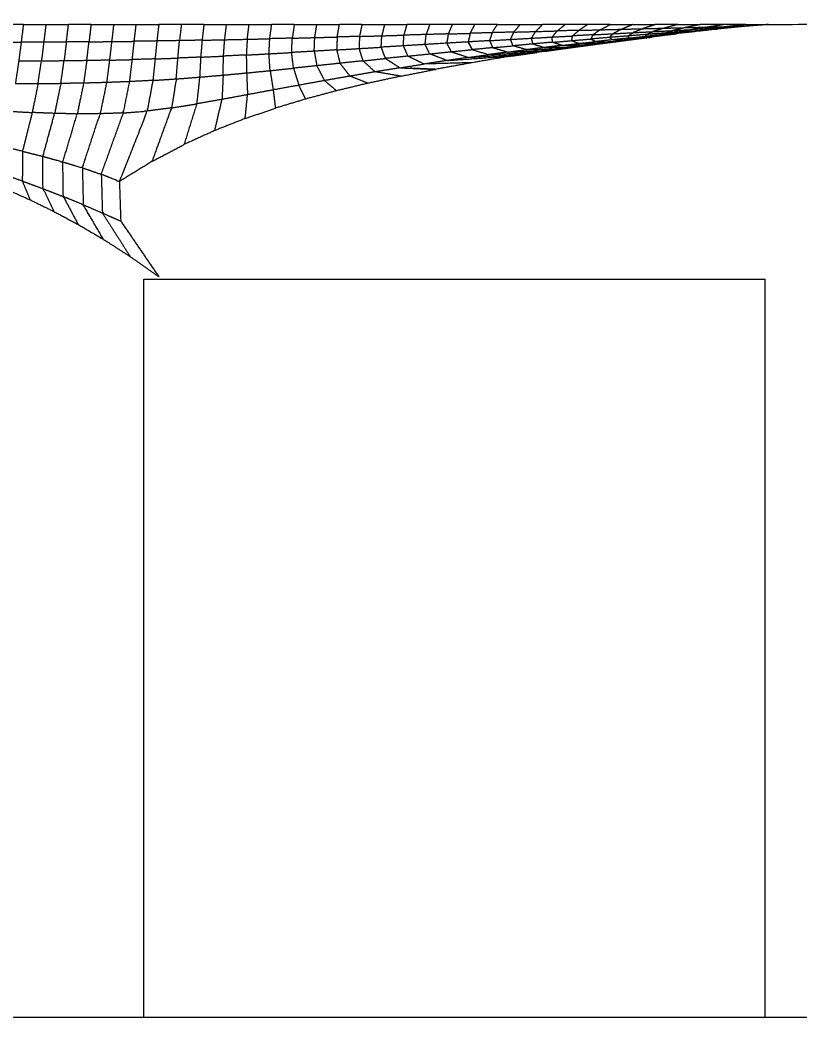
# Model space of a CAD drawing. Header units: metres. Extents: x 3.8 to 28.5, y 8 to 12.3.
# Drawn here: x 19.394 to 22.456, y 7.957 to 11.871 of the extents above; entities that cross this region are included whole.
import ezdxf

# ---------------------------------------------------------------- set-up
doc = ezdxf.new("R2010")
doc.units = ezdxf.units.M
doc.linetypes.add('Hidden', pattern=[0.004, 0.002, -0.002])
doc.layers.add('Make2D$Hidden$Curves', color=252, linetype='Hidden', true_color=0x8c8c8c)
doc.layers.add('Make2D$Visible$Curves', color=178, linetype='Continuous', true_color=0x000000)

msp = doc.modelspace()

# ---------------------------------------------------------------- linework, layer by layer
at = {"layer": 'Make2D$Hidden$Curves', "color": 7, "lineweight": -3, "true_color": 0xffffff}
for points, knots in [([(21.9739, 11.8193), (22.0047, 11.8224), (22.0356, 11.8254), (22.0499, 11.8279), (22.0641, 11.8304)], [16.005041, 16.005041, 16.005041, 17, 17, 18, 18, 18]), ([(21.862, 11.8041), (21.8885, 11.8072), (21.915, 11.8103), (21.915, 11.8104), (21.9151, 11.8104)], [13, 13, 13, 14, 14, 14.003317, 14.003317, 14.003317]), ([(21.4579, 11.7485), (21.4579, 11.7485), (21.4578, 11.7485), (21.4567, 11.7483), (21.4557, 11.7482)], [43.99545896, 43.99545896, 43.99545896, 44, 44, 44.06160306, 44.06160306, 44.06160306]), ([(21.4559, 11.7482), (21.4568, 11.7484), (21.4578, 11.7485), (21.4579, 11.7485), (21.4579, 11.7485)], [1.94216703, 1.94216703, 1.94216703, 2, 2, 2.00454104, 2.00454104, 2.00454104])]:
    msp.add_open_spline(points, degree=2, knots=knots, dxfattribs=at)
for points in [[(21.1691, 11.7546), (21.1613, 11.7697), (21.1535, 11.7849)], [(21.0248, 11.6771), (20.9553, 11.6801), (20.8857, 11.6832)], [(21.0248, 11.6771), (20.9553, 11.6801), (20.8857, 11.6832)]]:
    msp.add_open_spline(points, degree=2, dxfattribs=at)
at = {"layer": 'Make2D$Visible$Curves', "color": 150, "lineweight": -3, "true_color": 0x0f80ff}
msp.add_open_spline([(22.3309, 11.8532), (23.8483, 11.8621), (25.3657, 11.8711)], degree=2, dxfattribs=at)
at = {"layer": 'Make2D$Visible$Curves', "color": 7, "lineweight": -3, "true_color": 0xffffff}
for points in [[(19.4078, 11.8532), (19.3635, 11.8532), (19.3193, 11.8532)], [(19.4078, 11.8532), (19.4036, 11.8185), (19.3993, 11.7837)], [(19.4078, 11.8532), (19.4521, 11.8532), (19.4964, 11.8532)], [(19.4964, 11.8532), (19.4922, 11.8186), (19.488, 11.784)], [(19.4964, 11.8532), (19.5407, 11.8532), (19.585, 11.8532)], [(19.6736, 11.8532), (19.6293, 11.8532), (19.585, 11.8532)], [(19.6736, 11.8532), (19.7179, 11.8532), (19.7622, 11.8532)], [(19.7622, 11.8532), (19.8064, 11.8532), (19.8507, 11.8532)], [(19.8507, 11.8532), (19.895, 11.8532), (19.9393, 11.8532)], [(20.0279, 11.8532), (19.9836, 11.8532), (19.9393, 11.8532)], [(20.1165, 11.8532), (20.0722, 11.8532), (20.0279, 11.8532)], [(20.1165, 11.8532), (20.1608, 11.8532), (20.205, 11.8532)], [(20.205, 11.8532), (20.2493, 11.8532), (20.2936, 11.8532)], [(20.2936, 11.8532), (20.3379, 11.8532), (20.3822, 11.8532)], [(20.4708, 11.8532), (20.4265, 11.8532), (20.3822, 11.8532)], [(20.4708, 11.8532), (20.5151, 11.8532), (20.5594, 11.8532)], [(20.5594, 11.8532), (20.6036, 11.8532), (20.6479, 11.8532)], [(20.7365, 11.8532), (20.6922, 11.8532), (20.6479, 11.8532)], [(20.7365, 11.8532), (20.7808, 11.8532), (20.8251, 11.8532)], [(20.8251, 11.8532), (20.8694, 11.8532), (20.9137, 11.8532)], [(21.0023, 11.8532), (20.958, 11.8532), (20.9137, 11.8532)], [(21.0908, 11.8532), (21.0465, 11.8532), (21.0023, 11.8532)], [(21.1794, 11.8532), (21.1351, 11.8532), (21.0908, 11.8532)], [(21.2472, 11.821), (21.2043, 11.8198), (21.1613, 11.8186)], [(21.268, 11.8532), (21.2237, 11.8532), (21.1794, 11.8532)], [(21.268, 11.8532), (21.3123, 11.8532), (21.3566, 11.8532)], [(21.3566, 11.8532), (21.4009, 11.8532), (21.4451, 11.8532)], [(21.5337, 11.8532), (21.4894, 11.8532), (21.4451, 11.8532)], [(21.6223, 11.8532), (21.578, 11.8532), (21.5337, 11.8532)], [(21.7109, 11.8532), (21.6666, 11.8532), (21.6223, 11.8532)], [(21.6714, 11.8324), (21.7133, 11.8335), (21.7551, 11.8346)], [(21.7109, 11.8532), (21.7552, 11.8532), (21.7995, 11.8532)], [(21.7995, 11.8532), (21.8437, 11.8532), (21.888, 11.8532)], [(21.9766, 11.8532), (21.9323, 11.8532), (21.888, 11.8532)], [(21.9766, 11.8532), (21.9491, 11.846), (21.9215, 11.8388)], [(21.9766, 11.8532), (22.0209, 11.8532), (22.0652, 11.8532)], [(22.0652, 11.8532), (22.0346, 11.847), (22.0041, 11.8408)], [(22.1538, 11.8532), (22.1095, 11.8532), (22.0652, 11.8532)], [(22.0863, 11.8428), (22.12, 11.848), (22.1538, 11.8532)], [(22.1839, 11.8409), (22.1461, 11.839), (22.1083, 11.837)], [(22.1839, 11.8409), (22.1587, 11.8383), (22.1336, 11.8357)], [(22.2424, 11.8532), (22.1981, 11.8532), (22.1538, 11.8532)], [(22.2424, 11.8532), (22.2052, 11.849), (22.168, 11.8449)], [(22.2493, 11.8468), (22.2086, 11.8459), (22.168, 11.8449)], [(22.2493, 11.8468), (22.2166, 11.8439), (22.1839, 11.8409)], [(22.2424, 11.8532), (22.2866, 11.8532), (22.3309, 11.8532)], [(22.3309, 11.8532), (22.2901, 11.85), (22.2493, 11.8468)], [(19.488, 11.784), (19.4436, 11.7839), (19.3993, 11.7837)], [(19.6654, 11.7852), (19.7098, 11.7857), (19.7542, 11.7861)], [(20.2864, 11.7953), (20.3306, 11.7963), (20.3748, 11.7974)], [(20.5513, 11.8018), (20.5953, 11.803), (20.6392, 11.8041)], [(21.5599, 11.79), (21.5615, 11.7992), (21.5631, 11.8084)], [(21.6429, 11.8128), (21.6386, 11.8045), (21.6344, 11.7962)], [(21.7079, 11.8023), (21.6711, 11.7993), (21.6344, 11.7962)], [(21.6429, 11.8128), (21.6824, 11.8149), (21.7219, 11.817)], [(21.6949, 11.781), (21.6733, 11.7797), (21.6517, 11.7783)], [(21.739, 11.7867), (21.7213, 11.7858), (21.7037, 11.7849)], [(21.7219, 11.817), (21.7149, 11.8097), (21.7079, 11.8023)], [(21.7838, 11.7925), (21.77, 11.7919), (21.7562, 11.7914)], [(21.7842, 11.7999), (21.8161, 11.8032), (21.8479, 11.8065)], [(21.809, 11.7978), (21.8191, 11.798), (21.8292, 11.7983)], [(21.915, 11.8103), (21.913, 11.8116), (21.911, 11.813)], [(20.5491, 11.7483), (20.5048, 11.7457), (20.4606, 11.7432)], [(20.468, 11.6817), (20.4643, 11.7124), (20.4606, 11.7432)], [(20.5491, 11.7483), (20.5543, 11.7198), (20.5594, 11.6913)], [(20.6373, 11.7535), (20.6437, 11.7272), (20.6502, 11.7009)], [(20.725, 11.7588), (20.7325, 11.7346), (20.7401, 11.7105)], [(21.0023, 11.7379), (21.0444, 11.7421), (21.0866, 11.7463)], [(21.3091, 11.745), (21.3811, 11.748), (21.4531, 11.751)], [(21.3269, 11.7299), (21.3757, 11.7368), (21.4246, 11.7437)], [(21.4076, 11.7767), (21.3686, 11.7731), (21.3296, 11.7696)], [(21.3819, 11.7543), (21.3557, 11.7619), (21.3296, 11.7696)], [(21.4524, 11.7629), (21.4171, 11.7586), (21.3819, 11.7543)], [(21.4076, 11.7767), (21.43, 11.7698), (21.4524, 11.7629)], [(21.5006, 11.758), (21.4768, 11.7545), (21.4531, 11.751)], [(19.5548, 11.6217), (19.5612, 11.6659), (19.5676, 11.7101)], [(19.6567, 11.7114), (19.6121, 11.7108), (19.5676, 11.7101)], [(19.6567, 11.7114), (19.6506, 11.6672), (19.6444, 11.623)], [(19.7459, 11.7132), (19.7402, 11.6693), (19.7345, 11.6254)], [(20.0076, 11.6396), (20.0109, 11.6805), (20.0142, 11.7214)], [(20.1037, 11.7251), (20.1016, 11.6859), (20.0995, 11.6467)], [(20.1917, 11.6546), (20.1924, 11.6918), (20.1931, 11.7291)], [(20.2825, 11.7336), (20.3271, 11.7359), (20.3716, 11.7383)], [(20.2825, 11.7336), (20.2832, 11.6984), (20.2839, 11.6631)], [(21.0704, 11.7117), (21.0253, 11.7049), (20.9801, 11.6981)], [(21.1696, 11.7033), (21.0749, 11.7007), (20.9801, 11.6981)], [(21.1696, 11.7033), (21.0972, 11.6902), (21.0248, 11.6771)], [(21.1544, 11.7239), (21.2599, 11.7304), (21.3654, 11.7369)], [(21.3269, 11.7299), (21.2483, 11.7166), (21.1696, 11.7033)], [(20.5594, 11.6913), (20.5137, 11.6865), (20.468, 11.6817)], [(20.8894, 11.6504), (20.8389, 11.6589), (20.7885, 11.6673)], [(20.8894, 11.6504), (20.9571, 11.6637), (21.0248, 11.6771)], [(19.9161, 11.6337), (19.9049, 11.5735), (19.8936, 11.5134)], [(20.7607, 11.6226), (20.7251, 11.6366), (20.6896, 11.6505)], [(20.8894, 11.6504), (20.825, 11.6365), (20.7607, 11.6226)], [(19.6444, 11.623), (19.5996, 11.6224), (19.5548, 11.6217)], [(20.6367, 11.593), (20.5763, 11.5768), (20.5158, 11.5607)], [(20.7607, 11.6226), (20.6987, 11.6078), (20.6367, 11.593)], [(20.1592, 11.4371), (20.1733, 11.4982), (20.1874, 11.5592)], [(20.2783, 11.4841), (20.2829, 11.5308), (20.2876, 11.5776)], [(20.5158, 11.5607), (20.4563, 11.5427), (20.3968, 11.5248)], [(19.9898, 11.5259), (19.9417, 11.5196), (19.8936, 11.5134)], [(20.2783, 11.4841), (20.3375, 11.5044), (20.3968, 11.5248)], [(20.2783, 11.4841), (20.2187, 11.4606), (20.1592, 11.4371)], [(20.1592, 11.4371), (20.0987, 11.4096), (20.0382, 11.3821)], [(19.9139, 11.3164), (19.9761, 11.3492), (20.0382, 11.3821)], [(19.9139, 11.3164), (19.8492, 11.2765), (19.7846, 11.2367)], [(19.4037, 11.2386), (19.419, 11.2018), (19.4343, 11.165)], [(19.7846, 11.2367), (19.7873, 11.1592), (19.79, 11.0816)], [(19.4849, 11.2088), (19.506, 11.1642), (19.5271, 11.1196)], [(19.5647, 11.1777), (19.5938, 11.123), (19.6228, 11.0684)], [(19.7223, 11.0098), (19.6825, 11.0777), (19.6427, 11.1456)], [(19.6427, 11.1456), (19.6804, 11.1295), (19.7181, 11.1133)], [(19.7181, 11.1133), (19.7726, 11.0278), (19.8272, 10.9422)], [(19.79, 11.0816), (19.8647, 10.9724), (19.9393, 10.8632)]]:
    msp.add_open_spline(points, degree=2, dxfattribs=at)
for points, knots in [([(19.6736, 11.8532), (19.6695, 11.8192), (19.6654, 11.7852), (19.6211, 11.7849), (19.5767, 11.7845), (19.5808, 11.8189), (19.585, 11.8532)], [0, 0, 0, 1, 1, 2, 2, 3, 3, 3]), ([(19.7622, 11.8532), (19.7582, 11.8197), (19.7542, 11.7861), (19.7986, 11.7867), (19.843, 11.7872)], [0, 0, 0, 1, 1, 2, 2, 2]), ([(19.9393, 11.8532), (19.9355, 11.8208), (19.9317, 11.7885), (19.8873, 11.7878), (19.843, 11.7872), (19.8468, 11.8202), (19.8507, 11.8532)], [0, 0, 0, 1, 1, 2, 2, 3, 3, 3]), ([(20.0279, 11.8532), (20.0242, 11.8216), (20.0205, 11.7899), (19.9761, 11.7892), (19.9317, 11.7885)], [0, 0, 0, 1, 1, 2, 2, 2]), ([(20.1165, 11.8532), (20.1128, 11.8224), (20.1092, 11.7916), (20.0648, 11.7907), (20.0205, 11.7899)], [0, 0, 0, 1, 1, 2, 2, 2]), ([(20.1092, 11.7916), (20.1535, 11.7925), (20.1978, 11.7934), (20.2014, 11.8233), (20.205, 11.8532)], [0, 0, 0, 1, 1, 2, 2, 2]), ([(20.1978, 11.7934), (20.2421, 11.7943), (20.2864, 11.7953), (20.29, 11.8243), (20.2936, 11.8532)], [0, 0, 0, 1, 1, 2, 2, 2]), ([(20.4708, 11.8532), (20.467, 11.8264), (20.4631, 11.7995), (20.419, 11.7984), (20.3748, 11.7974), (20.3785, 11.8253), (20.3822, 11.8532)], [0, 0, 0, 1, 1, 2, 2, 3, 3, 3]), ([(20.4631, 11.7995), (20.5072, 11.8007), (20.5513, 11.8018), (20.5553, 11.8275), (20.5594, 11.8532)], [0, 0, 0, 1, 1, 2, 2, 2]), ([(20.7269, 11.8065), (20.6831, 11.8053), (20.6392, 11.8041), (20.6436, 11.8287), (20.6479, 11.8532)], [0, 0, 0, 1, 1, 2, 2, 2]), ([(20.7365, 11.8532), (20.7317, 11.8299), (20.7269, 11.8065), (20.7707, 11.8077), (20.8144, 11.8089)], [0, 0, 0, 1, 1, 2, 2, 2]), ([(20.8251, 11.8532), (20.8198, 11.8311), (20.8144, 11.8089), (20.858, 11.8101), (20.9016, 11.8114)], [0, 0, 0, 1, 1, 2, 2, 2]), ([(21.0023, 11.8532), (20.9954, 11.8335), (20.9885, 11.8138), (20.9451, 11.8126), (20.9016, 11.8114), (20.9076, 11.8323), (20.9137, 11.8532)], [0, 0, 0, 1, 1, 2, 2, 3, 3, 3]), ([(21.0908, 11.8532), (21.083, 11.8347), (21.0751, 11.8162), (21.0318, 11.815), (20.9885, 11.8138)], [0, 0, 0, 1, 1, 2, 2, 2]), ([(21.0751, 11.8162), (21.1182, 11.8174), (21.1613, 11.8186), (21.1704, 11.8359), (21.1794, 11.8532)], [0, 0, 0, 1, 1, 2, 2, 2]), ([(21.2472, 11.821), (21.2421, 11.8054), (21.237, 11.7898), (21.1952, 11.7873), (21.1535, 11.7849)], [0, 0, 0, 1, 1, 2, 2, 2]), ([(21.237, 11.7898), (21.2783, 11.7922), (21.3196, 11.7946), (21.3262, 11.809), (21.3328, 11.8234)], [0, 0, 0, 1, 1, 2, 2, 2]), ([(21.3328, 11.8234), (21.29, 11.8222), (21.2472, 11.821), (21.2576, 11.8371), (21.268, 11.8532)], [0, 0, 0, 1, 1, 2, 2, 2]), ([(21.3196, 11.7946), (21.3606, 11.797), (21.4015, 11.7994), (21.4098, 11.8125), (21.418, 11.8257)], [0, 0, 0, 1, 1, 2, 2, 2]), ([(21.3566, 11.8532), (21.3447, 11.8383), (21.3328, 11.8234), (21.3754, 11.8245), (21.418, 11.8257)], [0, 0, 0, 1, 1, 2, 2, 2]), ([(21.4015, 11.7994), (21.4421, 11.8016), (21.4827, 11.8039), (21.4927, 11.816), (21.5028, 11.828)], [0, 0, 0, 1, 1, 2, 2, 2]), ([(21.4451, 11.8532), (21.4316, 11.8395), (21.418, 11.8257), (21.4604, 11.8268), (21.5028, 11.828), (21.5183, 11.8406), (21.5337, 11.8532)], [0, 0, 0, 1, 1, 2, 2, 3, 3, 3]), ([(21.4827, 11.8039), (21.5229, 11.8062), (21.5631, 11.8084), (21.5752, 11.8193), (21.5873, 11.8302)], [0, 0, 0, 1, 1, 2, 2, 2]), ([(21.6223, 11.8532), (21.6048, 11.8417), (21.5873, 11.8302), (21.545, 11.8291), (21.5028, 11.828)], [0, 0, 0, 1, 1, 2, 2, 2]), ([(21.6714, 11.8324), (21.6571, 11.8226), (21.6429, 11.8128), (21.603, 11.8106), (21.5631, 11.8084)], [0, 0, 0, 1, 1, 2, 2, 2]), ([(21.5873, 11.8302), (21.6293, 11.8313), (21.6714, 11.8324), (21.6911, 11.8428), (21.7109, 11.8532)], [0, 0, 0, 1, 1, 2, 2, 2]), ([(21.7551, 11.8346), (21.7385, 11.8258), (21.7219, 11.817), (21.7612, 11.8191), (21.8004, 11.8212)], [0, 0, 0, 1, 1, 2, 2, 2]), ([(21.7995, 11.8532), (21.7773, 11.8439), (21.7551, 11.8346), (21.7968, 11.8356), (21.8385, 11.8367)], [0, 0, 0, 1, 1, 2, 2, 2]), ([(21.8525, 11.8139), (21.8165, 11.811), (21.7806, 11.8082), (21.7905, 11.8147), (21.8004, 11.8212), (21.8393, 11.8232), (21.8782, 11.8252)], [0, 0, 0, 1, 1, 2, 2, 3, 3, 3]), ([(21.888, 11.8532), (21.8633, 11.8449), (21.8385, 11.8367), (21.8194, 11.8289), (21.8004, 11.8212)], [0, 0, 0, 1, 1, 2, 2, 2]), ([(21.8385, 11.8367), (21.88, 11.8377), (21.9215, 11.8388), (21.8998, 11.832), (21.8782, 11.8252)], [0, 0, 0, 1, 1, 2, 2, 2]), ([(21.9236, 11.8195), (21.888, 11.8167), (21.8525, 11.8139), (21.8653, 11.8196), (21.8782, 11.8252), (21.9168, 11.8272), (21.9554, 11.8292)], [0, 0, 0, 1, 1, 2, 2, 3, 3, 3]), ([(21.9942, 11.825), (21.9839, 11.8221), (21.9736, 11.8192), (21.9423, 11.8161), (21.911, 11.813), (21.9173, 11.8162), (21.9236, 11.8195)], [0, 0, 0, 1, 1, 2, 2, 3, 3, 3]), ([(21.9215, 11.8388), (21.9628, 11.8398), (22.0041, 11.8408), (21.9798, 11.835), (21.9554, 11.8292)], [0, 0, 0, 1, 1, 2, 2, 2]), ([(21.9554, 11.8292), (21.9395, 11.8244), (21.9236, 11.8195), (21.9589, 11.8222), (21.9942, 11.825), (22.0131, 11.8291), (22.0321, 11.8332), (21.9938, 11.8312), (21.9554, 11.8292)], [0, 0, 0, 1, 1, 2, 2, 3, 3, 4, 4, 4]), ([(21.9942, 11.825), (22.0292, 11.8277), (22.0641, 11.8304), (22.0862, 11.8337), (22.1083, 11.837), (22.0702, 11.8351), (22.0321, 11.8332)], [0, 0, 0, 1, 1, 2, 2, 3, 3, 3]), ([(22.0041, 11.8408), (22.0452, 11.8418), (22.0863, 11.8428), (22.0592, 11.838), (22.0321, 11.8332)], [0, 0, 0, 1, 1, 2, 2, 2]), ([(22.0641, 11.8304), (22.0989, 11.833), (22.1336, 11.8357), (22.1154, 11.8336), (22.0972, 11.8316), (22.0851, 11.8301), (22.0731, 11.8287), (22.0663, 11.8278), (22.0595, 11.827), (22.0573, 11.8267), (22.0551, 11.8264)], [18, 18, 18, 19, 19, 20, 20, 21, 21, 22, 22, 23, 23, 23]), ([(22.0863, 11.8428), (22.1271, 11.8439), (22.168, 11.8449), (22.1381, 11.8409), (22.1083, 11.837)], [0, 0, 0, 1, 1, 2, 2, 2]), ([(19.3106, 11.7836), (19.355, 11.7837), (19.3993, 11.7837), (19.3945, 11.7463), (19.3897, 11.709)], [0, 0, 0, 1, 1, 2, 2, 2]), ([(19.5767, 11.7845), (19.5721, 11.7473), (19.5676, 11.7101), (19.5231, 11.7097), (19.4786, 11.7093)], [0, 0, 0, 1, 1, 2, 2, 2]), ([(19.5767, 11.7845), (19.5323, 11.7843), (19.488, 11.784), (19.4833, 11.7467), (19.4786, 11.7093)], [0, 0, 0, 1, 1, 2, 2, 2]), ([(19.7459, 11.7132), (19.7013, 11.7123), (19.6567, 11.7114), (19.6611, 11.7483), (19.6654, 11.7852)], [0, 0, 0, 1, 1, 2, 2, 2]), ([(19.7542, 11.7861), (19.7501, 11.7496), (19.7459, 11.7132), (19.7906, 11.7143), (19.8353, 11.7154)], [0, 0, 0, 1, 1, 2, 2, 2]), ([(19.8003, 11.5061), (19.8127, 11.5675), (19.8251, 11.6289), (19.8302, 11.6722), (19.8353, 11.7154), (19.8391, 11.7513), (19.843, 11.7872)], [0, 0, 0, 1, 1, 2, 2, 3, 3, 3]), ([(19.9317, 11.7885), (19.9282, 11.7533), (19.9247, 11.7182), (19.88, 11.7168), (19.8353, 11.7154)], [0, 0, 0, 1, 1, 2, 2, 2]), ([(19.9247, 11.7182), (19.9695, 11.7198), (20.0142, 11.7214), (20.0173, 11.7557), (20.0205, 11.7899)], [0, 0, 0, 1, 1, 2, 2, 2]), ([(20.1092, 11.7916), (20.1064, 11.7583), (20.1037, 11.7251), (20.0589, 11.7232), (20.0142, 11.7214)], [0, 0, 0, 1, 1, 2, 2, 2]), ([(20.1037, 11.7251), (20.1484, 11.7271), (20.1931, 11.7291), (20.1955, 11.7613), (20.1978, 11.7934)], [0, 0, 0, 1, 1, 2, 2, 2]), ([(20.2864, 11.7953), (20.2844, 11.7644), (20.2825, 11.7336), (20.2378, 11.7314), (20.1931, 11.7291)], [0, 0, 0, 1, 1, 2, 2, 2]), ([(20.3716, 11.7383), (20.4161, 11.7407), (20.4606, 11.7432), (20.4618, 11.7714), (20.4631, 11.7995)], [0, 0, 0, 1, 1, 2, 2, 2]), ([(20.3761, 11.6722), (20.3739, 11.7053), (20.3716, 11.7383), (20.3732, 11.7678), (20.3748, 11.7974)], [0, 0, 0, 1, 1, 2, 2, 2]), ([(20.6373, 11.7535), (20.5932, 11.7509), (20.5491, 11.7483), (20.5502, 11.775), (20.5513, 11.8018)], [0, 0, 0, 1, 1, 2, 2, 2]), ([(20.6392, 11.8041), (20.6383, 11.7788), (20.6373, 11.7535), (20.6811, 11.7562), (20.725, 11.7588)], [0, 0, 0, 1, 1, 2, 2, 2]), ([(20.7269, 11.8065), (20.726, 11.7827), (20.725, 11.7588), (20.7685, 11.7615), (20.812, 11.7641)], [0, 0, 0, 1, 1, 2, 2, 2]), ([(20.8985, 11.7694), (20.8553, 11.7668), (20.812, 11.7641), (20.8132, 11.7865), (20.8144, 11.8089)], [0, 0, 0, 1, 1, 2, 2, 2]), ([(20.9843, 11.7746), (20.9414, 11.772), (20.8985, 11.7694), (20.9001, 11.7904), (20.9016, 11.8114)], [0, 0, 0, 1, 1, 2, 2, 2]), ([(21.0751, 11.8162), (21.0722, 11.798), (21.0693, 11.7798), (21.0268, 11.7772), (20.9843, 11.7746), (20.9864, 11.7942), (20.9885, 11.8138)], [0, 0, 0, 1, 1, 2, 2, 3, 3, 3]), ([(21.1613, 11.8186), (21.1574, 11.8018), (21.1535, 11.7849), (21.1114, 11.7823), (21.0693, 11.7798)], [0, 0, 0, 1, 1, 2, 2, 2]), ([(21.1535, 11.7849), (21.1613, 11.7697), (21.1692, 11.7545), (21.2014, 11.7447), (21.2336, 11.7349), (21.3207, 11.7395), (21.4077, 11.744), (21.4504, 11.7487), (21.4931, 11.7535)], [0, 0, 0, 1, 1, 2, 2, 3, 3, 4, 4, 4]), ([(21.237, 11.7898), (21.2435, 11.776), (21.2501, 11.7622), (21.2096, 11.7583), (21.1692, 11.7545)], [0, 0, 0, 1, 1, 2, 2, 2]), ([(21.2501, 11.7622), (21.2898, 11.7659), (21.3296, 11.7696), (21.3246, 11.7821), (21.3196, 11.7946)], [0, 0, 0, 1, 1, 2, 2, 2]), ([(21.4843, 11.7835), (21.4459, 11.7801), (21.4076, 11.7767), (21.4046, 11.788), (21.4015, 11.7994)], [0, 0, 0, 1, 1, 2, 2, 2]), ([(21.4578, 11.7485), (21.4754, 11.751), (21.4931, 11.7535), (21.5117, 11.7561), (21.5304, 11.7588), (21.5499, 11.7615), (21.5694, 11.7641), (21.5897, 11.7669), (21.61, 11.7697), (21.6309, 11.7725), (21.6519, 11.7753), (21.6734, 11.7781), (21.6949, 11.781), (21.717, 11.7838), (21.739, 11.7867), (21.7614, 11.7896), (21.7838, 11.7925), (21.8065, 11.7954), (21.8292, 11.7983), (21.8521, 11.8011), (21.875, 11.804), (21.8685, 11.8041), (21.862, 11.8041)], [2, 2, 2, 3, 3, 4, 4, 5, 5, 6, 6, 7, 7, 8, 8, 9, 9, 10, 10, 11, 11, 12, 12, 13, 13, 13]), ([(21.5211, 11.7711), (21.5027, 11.7773), (21.4843, 11.7835), (21.4835, 11.7937), (21.4827, 11.8039)], [0, 0, 0, 1, 1, 2, 2, 2]), ([(21.4843, 11.7835), (21.5221, 11.7867), (21.5599, 11.79), (21.5742, 11.7844), (21.5884, 11.7788)], [0, 0, 0, 1, 1, 2, 2, 2]), ([(21.5599, 11.79), (21.5971, 11.7931), (21.6344, 11.7962), (21.6445, 11.7912), (21.6546, 11.7861)], [0, 0, 0, 1, 1, 2, 2, 2]), ([(21.5884, 11.7788), (21.6201, 11.7786), (21.6517, 11.7783), (21.6777, 11.7816), (21.7037, 11.7849), (21.6792, 11.7855), (21.6546, 11.7861), (21.6215, 11.7824), (21.5884, 11.7788)], [0, 0, 0, 1, 1, 2, 2, 3, 3, 4, 4, 4]), ([(21.7806, 11.8082), (21.7442, 11.8052), (21.7079, 11.8023), (21.7139, 11.7977), (21.7198, 11.7931), (21.6872, 11.7896), (21.6546, 11.7861)], [0, 0, 0, 1, 1, 2, 2, 3, 3, 3]), ([(21.7037, 11.7849), (21.73, 11.7882), (21.7562, 11.7914), (21.738, 11.7923), (21.7198, 11.7931)], [0, 0, 0, 1, 1, 2, 2, 2]), ([(21.7806, 11.8082), (21.7824, 11.8041), (21.7842, 11.7999), (21.752, 11.7965), (21.7198, 11.7931)], [0, 0, 0, 1, 1, 2, 2, 2]), ([(21.7842, 11.7999), (21.7966, 11.7989), (21.809, 11.7978), (21.7826, 11.7946), (21.7562, 11.7914)], [0, 0, 0, 1, 1, 2, 2, 2]), ([(21.809, 11.7978), (21.8355, 11.801), (21.862, 11.8041), (21.855, 11.8053), (21.8479, 11.8065)], [0, 0, 0, 1, 1, 2, 2, 2]), ([(21.911, 11.813), (21.8795, 11.8097), (21.8479, 11.8065), (21.8502, 11.8102), (21.8525, 11.8139)], [0, 0, 0, 1, 1, 2, 2, 2]), ([(21.9151, 11.8104), (21.9415, 11.8134), (21.9679, 11.8165), (21.9707, 11.8179), (21.9736, 11.8192), (21.9737, 11.8193), (21.9739, 11.8193)], [14.003317, 14.003317, 14.003317, 15, 15, 16, 16, 16.005041, 16.005041, 16.005041]), ([(20.8985, 11.7694), (20.9074, 11.7492), (20.9164, 11.729), (20.8726, 11.7245), (20.8289, 11.7199), (20.8205, 11.742), (20.812, 11.7641)], [0, 0, 0, 1, 1, 2, 2, 3, 3, 3]), ([(20.9164, 11.729), (20.9593, 11.7334), (21.0023, 11.7379), (20.9933, 11.7563), (20.9843, 11.7746)], [0, 0, 0, 1, 1, 2, 2, 2]), ([(21.0693, 11.7798), (21.0779, 11.7631), (21.0866, 11.7463), (21.1279, 11.7504), (21.1692, 11.7545)], [0, 0, 0, 1, 1, 2, 2, 2]), ([(21.0866, 11.7463), (21.1205, 11.7351), (21.1544, 11.7239), (21.194, 11.7294), (21.2336, 11.7349)], [0, 0, 0, 1, 1, 2, 2, 2]), ([(21.2501, 11.7622), (21.2796, 11.7536), (21.3091, 11.745), (21.2714, 11.74), (21.2336, 11.7349)], [0, 0, 0, 1, 1, 2, 2, 2]), ([(21.3091, 11.745), (21.3455, 11.7496), (21.3819, 11.7543), (21.4412, 11.7561), (21.5006, 11.758)], [0, 0, 0, 1, 1, 2, 2, 2]), ([(21.4578, 11.7485), (21.4116, 11.7427), (21.3654, 11.7369), (21.3865, 11.7404), (21.4077, 11.744)], [0, 0, 0, 1, 1, 2, 2, 2]), ([(21.4077, 11.744), (21.4304, 11.7475), (21.4531, 11.751), (21.4917, 11.7549), (21.5304, 11.7588)], [0, 0, 0, 1, 1, 2, 2, 2]), ([(21.5211, 11.7711), (21.4867, 11.767), (21.4524, 11.7629), (21.5011, 11.7639), (21.5498, 11.7649)], [0, 0, 0, 1, 1, 2, 2, 2]), ([(21.5498, 11.7649), (21.5252, 11.7614), (21.5006, 11.758), (21.535, 11.7611), (21.5694, 11.7641)], [0, 0, 0, 1, 1, 2, 2, 2]), ([(21.6003, 11.7716), (21.5607, 11.7714), (21.5211, 11.7711), (21.5548, 11.7749), (21.5884, 11.7788)], [0, 0, 0, 1, 1, 2, 2, 2]), ([(21.6003, 11.7716), (21.5751, 11.7683), (21.5498, 11.7649), (21.5799, 11.7673), (21.61, 11.7697)], [0, 0, 0, 1, 1, 2, 2, 2]), ([(21.6517, 11.7783), (21.626, 11.775), (21.6003, 11.7716), (21.6261, 11.7735), (21.6519, 11.7753)], [0, 0, 0, 1, 1, 2, 2, 2]), ([(19.4655, 11.6214), (19.472, 11.6654), (19.4786, 11.7093), (19.4341, 11.7091), (19.3897, 11.709), (19.3831, 11.6654), (19.3765, 11.6219), (19.421, 11.6217), (19.4655, 11.6214), (19.454, 11.5645), (19.4425, 11.5076)], [0, 0, 0, 1, 1, 2, 2, 3, 3, 4, 4, 5, 5, 5]), ([(19.9247, 11.7182), (19.9204, 11.6759), (19.9161, 11.6337), (19.8706, 11.6313), (19.8251, 11.6289)], [0, 0, 0, 1, 1, 2, 2, 2]), ([(20.7401, 11.7105), (20.6952, 11.7057), (20.6502, 11.7009), (20.6699, 11.6757), (20.6896, 11.6505)], [0, 0, 0, 1, 1, 2, 2, 2]), ([(20.7885, 11.6673), (20.7643, 11.6889), (20.7401, 11.7105), (20.7845, 11.7152), (20.8289, 11.7199)], [0, 0, 0, 1, 1, 2, 2, 2]), ([(20.8289, 11.7199), (20.8573, 11.7015), (20.8857, 11.6832), (20.9553, 11.6801), (21.0248, 11.6771)], [0, 0, 0, 1, 1, 2, 2, 2]), ([(20.8857, 11.6832), (20.9329, 11.6906), (20.9801, 11.6981), (20.9483, 11.7135), (20.9164, 11.729)], [0, 0, 0, 1, 1, 2, 2, 2]), ([(21.1544, 11.7239), (21.1124, 11.7178), (21.0704, 11.7117), (21.0364, 11.7248), (21.0023, 11.7379)], [0, 0, 0, 1, 1, 2, 2, 2]), ([(21.0704, 11.7117), (21.1987, 11.7208), (21.3269, 11.7299), (21.3461, 11.7334), (21.3654, 11.7369)], [0, 0, 0, 1, 1, 2, 2, 2]), ([(20.2839, 11.6631), (20.33, 11.6677), (20.3761, 11.6722), (20.3821, 11.6343), (20.3882, 11.5963)], [0, 0, 0, 1, 1, 2, 2, 2]), ([(20.3761, 11.6722), (20.422, 11.677), (20.468, 11.6817), (20.4785, 11.6483), (20.489, 11.6149)], [0, 0, 0, 1, 1, 2, 2, 2]), ([(20.6502, 11.7009), (20.6048, 11.6961), (20.5594, 11.6913), (20.5745, 11.6621), (20.5896, 11.633)], [0, 0, 0, 1, 1, 2, 2, 2]), ([(20.8857, 11.6832), (20.8371, 11.6752), (20.7885, 11.6673), (20.739, 11.6589), (20.6896, 11.6505), (20.6396, 11.6418), (20.5896, 11.633)], [0, 0, 0, 1, 1, 2, 2, 3, 3, 3]), ([(12.3216, 10.8632), (12.3776, 10.9027), (12.4337, 10.9422), (12.4861, 10.976), (12.5385, 11.0098), (12.5883, 11.0391), (12.6381, 11.0684), (12.6859, 11.094), (12.7337, 11.1196), (12.7802, 11.1423), (12.8266, 11.165), (12.872, 11.1852), (12.9174, 11.2054), (12.9621, 11.2235), (13.0067, 11.2417), (13.0509, 11.2581), (13.095, 11.2745), (13.1388, 11.2894), (13.1826, 11.3043), (13.2261, 11.3179), (13.2696, 11.3315), (13.3129, 11.344), (13.3562, 11.3565), (13.3995, 11.368), (13.4427, 11.3794), (13.4858, 11.39), (13.529, 11.4006), (13.5721, 11.4104), (13.6152, 11.4202), (13.6583, 11.4293), (13.7014, 11.4384), (13.7444, 11.4468), (13.7875, 11.4552), (13.8306, 11.4631), (13.8737, 11.4709), (13.9168, 11.4782), (13.96, 11.4854), (14.0031, 11.4922), (14.0462, 11.499), (14.0894, 11.5053), (14.1326, 11.5116), (14.1758, 11.5175), (14.219, 11.5234), (14.2622, 11.5288), (14.3054, 11.5343), (14.3486, 11.5394), (14.3919, 11.5445), (14.4352, 11.5492), (14.4785, 11.554), (14.5218, 11.5584), (14.5651, 11.5628), (14.6084, 11.5668), (14.6517, 11.5709), (14.6951, 11.5747), (14.7385, 11.5785), (14.7819, 11.582), (14.8252, 11.5854), (14.8686, 11.5887), (14.9121, 11.5919), (14.9555, 11.5948), (14.9989, 11.5978), (15.0424, 11.6005), (15.0858, 11.6031), (15.1293, 11.6056), (15.1727, 11.608), (15.2162, 11.6103), (15.2597, 11.6125), (15.3032, 11.6144), (15.3467, 11.6164), (15.3902, 11.6182), (15.4337, 11.6199), (15.4772, 11.6215), (15.5207, 11.623), (15.5643, 11.6243), (15.6078, 11.6257), (15.6513, 11.6268), (15.6949, 11.6279), (15.7384, 11.6288), (15.782, 11.6297), (15.8255, 11.6304), (15.8691, 11.6311), (15.9126, 11.6316), (15.9562, 11.6321), (15.9998, 11.6324), (16.0433, 11.6327), (16.0869, 11.6328), (16.1304, 11.6329), (16.174, 11.6328), (16.2176, 11.6327), (16.2611, 11.6324), (16.3047, 11.6321), (16.3482, 11.6316), (16.3918, 11.6311), (16.4353, 11.6304), (16.4789, 11.6297), (16.5224, 11.6288), (16.566, 11.6279), (16.6095, 11.6268), (16.6531, 11.6257), (16.6966, 11.6243), (16.7401, 11.623), (16.7836, 11.6215), (16.8272, 11.6199), (16.8707, 11.6182), (16.9142, 11.6164), (16.9577, 11.6144), (17.0012, 11.6125), (17.0446, 11.6103), (17.0881, 11.608), (17.1316, 11.6056), (17.1751, 11.6031), (17.2185, 11.6005), (17.262, 11.5978), (17.3054, 11.5948), (17.3488, 11.5919), (17.3922, 11.5887), (17.4356, 11.5854), (17.479, 11.582), (17.5224, 11.5785), (17.5658, 11.5747), (17.6091, 11.5709), (17.6524, 11.5668), (17.6958, 11.5628), (17.7391, 11.5584), (17.7824, 11.554), (17.8257, 11.5492), (17.869, 11.5445), (17.9122, 11.5394), (17.9555, 11.5343), (17.9987, 11.5288), (18.0419, 11.5234), (18.0851, 11.5175), (18.1283, 11.5116), (18.1715, 11.5053), (18.2146, 11.499), (18.2578, 11.4922), (18.3009, 11.4854), (18.344, 11.4782), (18.3871, 11.4709), (18.4302, 11.4631), (18.4733, 11.4552), (18.5164, 11.4468), (18.5595, 11.4384), (18.6026, 11.4293), (18.6457, 11.4202), (18.6888, 11.4104), (18.7319, 11.4006), (18.775, 11.39), (18.8182, 11.3794), (18.8614, 11.368), (18.9046, 11.3565), (18.948, 11.344), (18.9913, 11.3315), (19.0348, 11.3179), (19.0783, 11.3043), (19.1221, 11.2894), (19.1659, 11.2745), (19.21, 11.2581), (19.2541, 11.2417), (19.2988, 11.2235), (19.3435, 11.2054), (19.3889, 11.1852), (19.4343, 11.165), (19.4807, 11.1423), (19.5271, 11.1196), (19.575, 11.094), (19.6228, 11.0684), (19.6726, 11.0391), (19.7223, 11.0098), (19.7748, 10.976), (19.8272, 10.9422), (19.8833, 10.9027), (19.9393, 10.8632)], [-62, -62, -62, -61, -61, -60, -60, -59, -59, -58, -58, -57, -57, -56, -56, -55, -55, -54, -54, -53, -53, -52, -52, -51, -51, -50, -50, -49, -49, -48, -48, -47, -47, -46, -46, -45, -45, -44, -44, -43, -43, -42, -42, -41, -41, -40, -40, -39, -39, -38, -38, -37, -37, -36, -36, -35, -35, -34, -34, -33, -33, -32, -32, -31, -31, -30, -30, -29, -29, -28, -28, -27, -27, -26, -26, -25, -25, -24, -24, -23, -23, -22, -22, -21, -21, -20, -20, -19, -19, -18, -18, -17, -17, -16, -16, -15, -15, -14, -14, -13, -13, -12, -12, -11, -11, -10, -10, -9, -9, -8, -8, -7, -7, -6, -6, -5, -5, -4, -4, -3, -3, -2, -2, -1, -1, 0, 0, 1, 1, 2, 2, 3, 3, 4, 4, 5, 5, 6, 6, 7, 7, 8, 8, 9, 9, 10, 10, 11, 11, 12, 12, 13, 13, 14, 14, 15, 15, 16, 16, 17, 17, 18, 18, 19, 19, 20, 20, 21, 21, 22, 22, 23, 23, 24, 24, 24]), ([(19.7345, 11.6254), (19.6895, 11.6242), (19.6444, 11.623), (19.6318, 11.5626), (19.6192, 11.5023)], [0, 0, 0, 1, 1, 2, 2, 2]), ([(19.8251, 11.6289), (19.7798, 11.6272), (19.7345, 11.6254), (19.7218, 11.564), (19.709, 11.5027)], [0, 0, 0, 1, 1, 2, 2, 2]), ([(19.9161, 11.6337), (19.9619, 11.6367), (20.0076, 11.6396), (19.9987, 11.5828), (19.9898, 11.5259)], [0, 0, 0, 1, 1, 2, 2, 2]), ([(20.0076, 11.6396), (20.0536, 11.6431), (20.0995, 11.6467), (20.0937, 11.5941), (20.088, 11.5416)], [0, 0, 0, 1, 1, 2, 2, 2]), ([(20.0995, 11.6467), (20.1456, 11.6506), (20.1917, 11.6546), (20.1895, 11.6069), (20.1874, 11.5592)], [0, 0, 0, 1, 1, 2, 2, 2]), ([(20.1917, 11.6546), (20.2378, 11.6588), (20.2839, 11.6631), (20.2857, 11.6204), (20.2876, 11.5776)], [0, 0, 0, 1, 1, 2, 2, 2]), ([(20.6367, 11.593), (20.6131, 11.613), (20.5896, 11.633), (20.5393, 11.6239), (20.489, 11.6149)], [0, 0, 0, 1, 1, 2, 2, 2]), ([(19.4655, 11.6214), (19.5101, 11.6216), (19.5548, 11.6217), (19.5426, 11.5629), (19.5305, 11.5041)], [0, 0, 0, 1, 1, 2, 2, 2]), ([(20.3882, 11.5963), (20.3379, 11.587), (20.2876, 11.5776), (20.2375, 11.5684), (20.1874, 11.5592), (20.1377, 11.5504), (20.088, 11.5416)], [0, 0, 0, 1, 1, 2, 2, 3, 3, 3]), ([(20.5158, 11.5607), (20.5024, 11.5878), (20.489, 11.6149), (20.4386, 11.6056), (20.3882, 11.5963), (20.3925, 11.5605), (20.3968, 11.5248)], [0, 0, 0, 1, 1, 2, 2, 3, 3, 3]), ([(19.3232, 11.3746), (19.3639, 11.3651), (19.4045, 11.3556), (19.4235, 11.4316), (19.4425, 11.5076), (19.3987, 11.5101), (19.3549, 11.5125), (19.3391, 11.4435), (19.3232, 11.3746)], [0, 0, 0, 1, 1, 2, 2, 3, 3, 4, 4, 4]), ([(19.4045, 11.3556), (19.4445, 11.3455), (19.4845, 11.3355), (19.5075, 11.4198), (19.5305, 11.5041), (19.4865, 11.5059), (19.4425, 11.5076)], [0, 0, 0, 1, 1, 2, 2, 3, 3, 3]), ([(19.7135, 11.2652), (19.7569, 11.3856), (19.8003, 11.5061), (19.7547, 11.5044), (19.709, 11.5027)], [0, 0, 0, 1, 1, 2, 2, 2]), ([(19.8003, 11.5061), (19.8469, 11.5097), (19.8936, 11.5134), (19.8391, 11.375), (19.7846, 11.2367), (19.749, 11.2509), (19.7135, 11.2652)], [0, 0, 0, 1, 1, 2, 2, 3, 3, 3]), ([(19.9139, 11.3164), (19.9519, 11.4211), (19.9898, 11.5259), (20.0389, 11.5338), (20.088, 11.5416), (20.0631, 11.4618), (20.0382, 11.3821)], [0, 0, 0, 1, 1, 2, 2, 3, 3, 3]), ([(19.4845, 11.3355), (19.5237, 11.3247), (19.5629, 11.3139), (19.5911, 11.4081), (19.6192, 11.5023), (19.5749, 11.5032), (19.5305, 11.5041)], [0, 0, 0, 1, 1, 2, 2, 3, 3, 3]), ([(19.5629, 11.3139), (19.6012, 11.3023), (19.6394, 11.2907), (19.6742, 11.3967), (19.709, 11.5027), (19.6641, 11.5025), (19.6192, 11.5023)], [0, 0, 0, 1, 1, 2, 2, 3, 3, 3]), ([(19.4045, 11.3556), (19.4041, 11.2971), (19.4037, 11.2386), (19.3626, 11.2528), (19.3214, 11.2671)], [0, 0, 0, 1, 1, 2, 2, 2]), ([(19.4037, 11.2386), (19.4443, 11.2237), (19.4849, 11.2088), (19.4847, 11.2721), (19.4845, 11.3355)], [0, 0, 0, 1, 1, 2, 2, 2]), ([(19.4849, 11.2088), (19.5248, 11.1932), (19.5647, 11.1777), (19.5638, 11.2458), (19.5629, 11.3139)], [0, 0, 0, 1, 1, 2, 2, 2]), ([(19.6394, 11.2907), (19.6411, 11.2182), (19.6427, 11.1456), (19.6037, 11.1616), (19.5647, 11.1777)], [0, 0, 0, 1, 1, 2, 2, 2]), ([(19.6394, 11.2907), (19.6765, 11.2779), (19.7135, 11.2652), (19.7158, 11.1892), (19.7181, 11.1133), (19.7541, 11.0975), (19.79, 11.0816)], [0, 0, 0, 1, 1, 2, 2, 3, 3, 3])]:
    msp.add_open_spline(points, degree=2, knots=knots, dxfattribs=at)
at = {"layer": 'Make2D$Visible$Curves', "color": 11, "lineweight": -3, "true_color": 0xfc6666}
for points in [[(19.8802, 7.9572), (19.8802, 9.4052), (19.8802, 10.8532)], [(19.8802, 10.8532), (21.0992, 10.8532), (22.3182, 10.8532)], [(22.3182, 7.9572), (22.3182, 9.4052), (22.3182, 10.8532)]]:
    msp.add_open_spline(points, degree=2, dxfattribs=at)
at = {"layer": 'Make2D$Visible$Curves', "color": 178, "lineweight": -3, "true_color": 0x000000}
msp.add_open_spline([(3.7545, 7.9572), (16.1303, 7.9572), (28.5061, 7.9572)], degree=2, dxfattribs=at)

doc.saveas('drawing.dxf')
